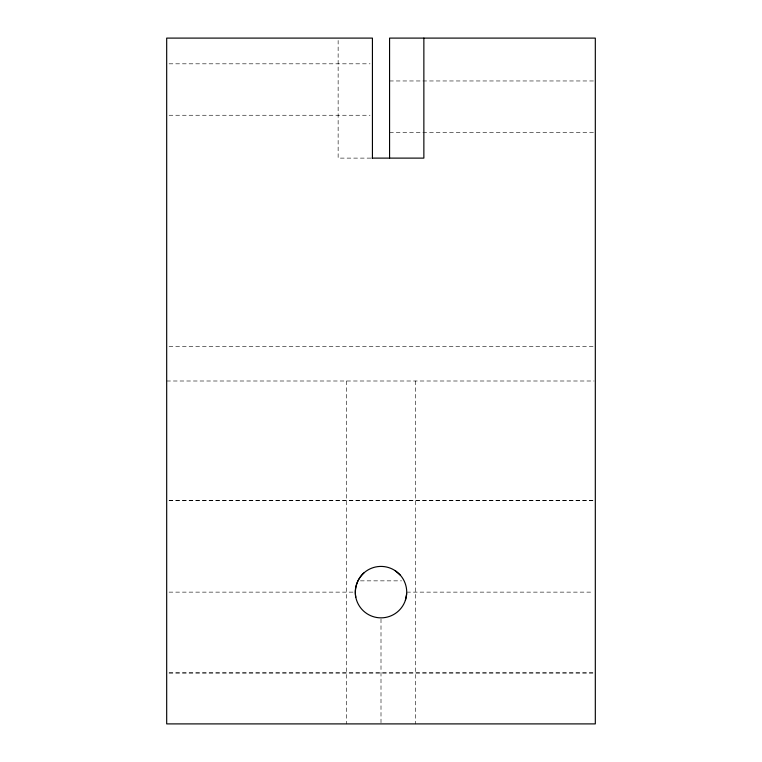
<?xml version="1.0" encoding="UTF-8"?>
<svg xmlns="http://www.w3.org/2000/svg" width="762" height="762" viewBox="0 0 762 762"><rect width="100%" height="100%" fill="white"/><g stroke="black" fill="none" stroke-linecap="round" stroke-linejoin="round"><path stroke-width="0.57" stroke-dasharray="3.81 2.86" d="M169.069 63.818L370.046 63.818M389.572 80.963L421.681 80.963M422.872 80.963L594.122 80.963M169.069 115.252L370.046 115.252M389.572 132.398L421.681 132.398M422.872 132.398L594.122 132.398M370.865 158.115L338.137 158.115L338.137 40.481M169.069 346.71L594.122 346.71M166.688 381L594.131 381M169.069 500.358L592.931 500.358M169.069 500.72L592.931 500.72M360.426 580.854L401.574 580.854M169.059 592.131L355.283 592.131M406.718 592.131L592.941 592.131M169.069 672.76L592.931 672.76M169.069 673.122L592.931 673.122M415.29 381L415.29 723.9M381 619.03L381 722.719M346.71 381L346.71 723.9"/><path stroke-width="1.14" d="M405.384 600.313L406.67 593.722A25.718 25.718 0 0 0 369.541 569.109A25.718 25.718 0 0 0 366.789 613.572A25.718 25.718 0 0 0 406.67 593.722M363.979 572.862C357.292 578.968 354.149 588.34 355.797 597.246M372.037 158.115L423.863 158.115L423.863 38.1M395.211 570.7L400.279 575.11M389.572 158.115L389.572 38.1L595.312 38.1L595.312 723.9L166.688 723.9L166.688 38.1L372.428 38.1L372.428 158.115"/></g></svg>
